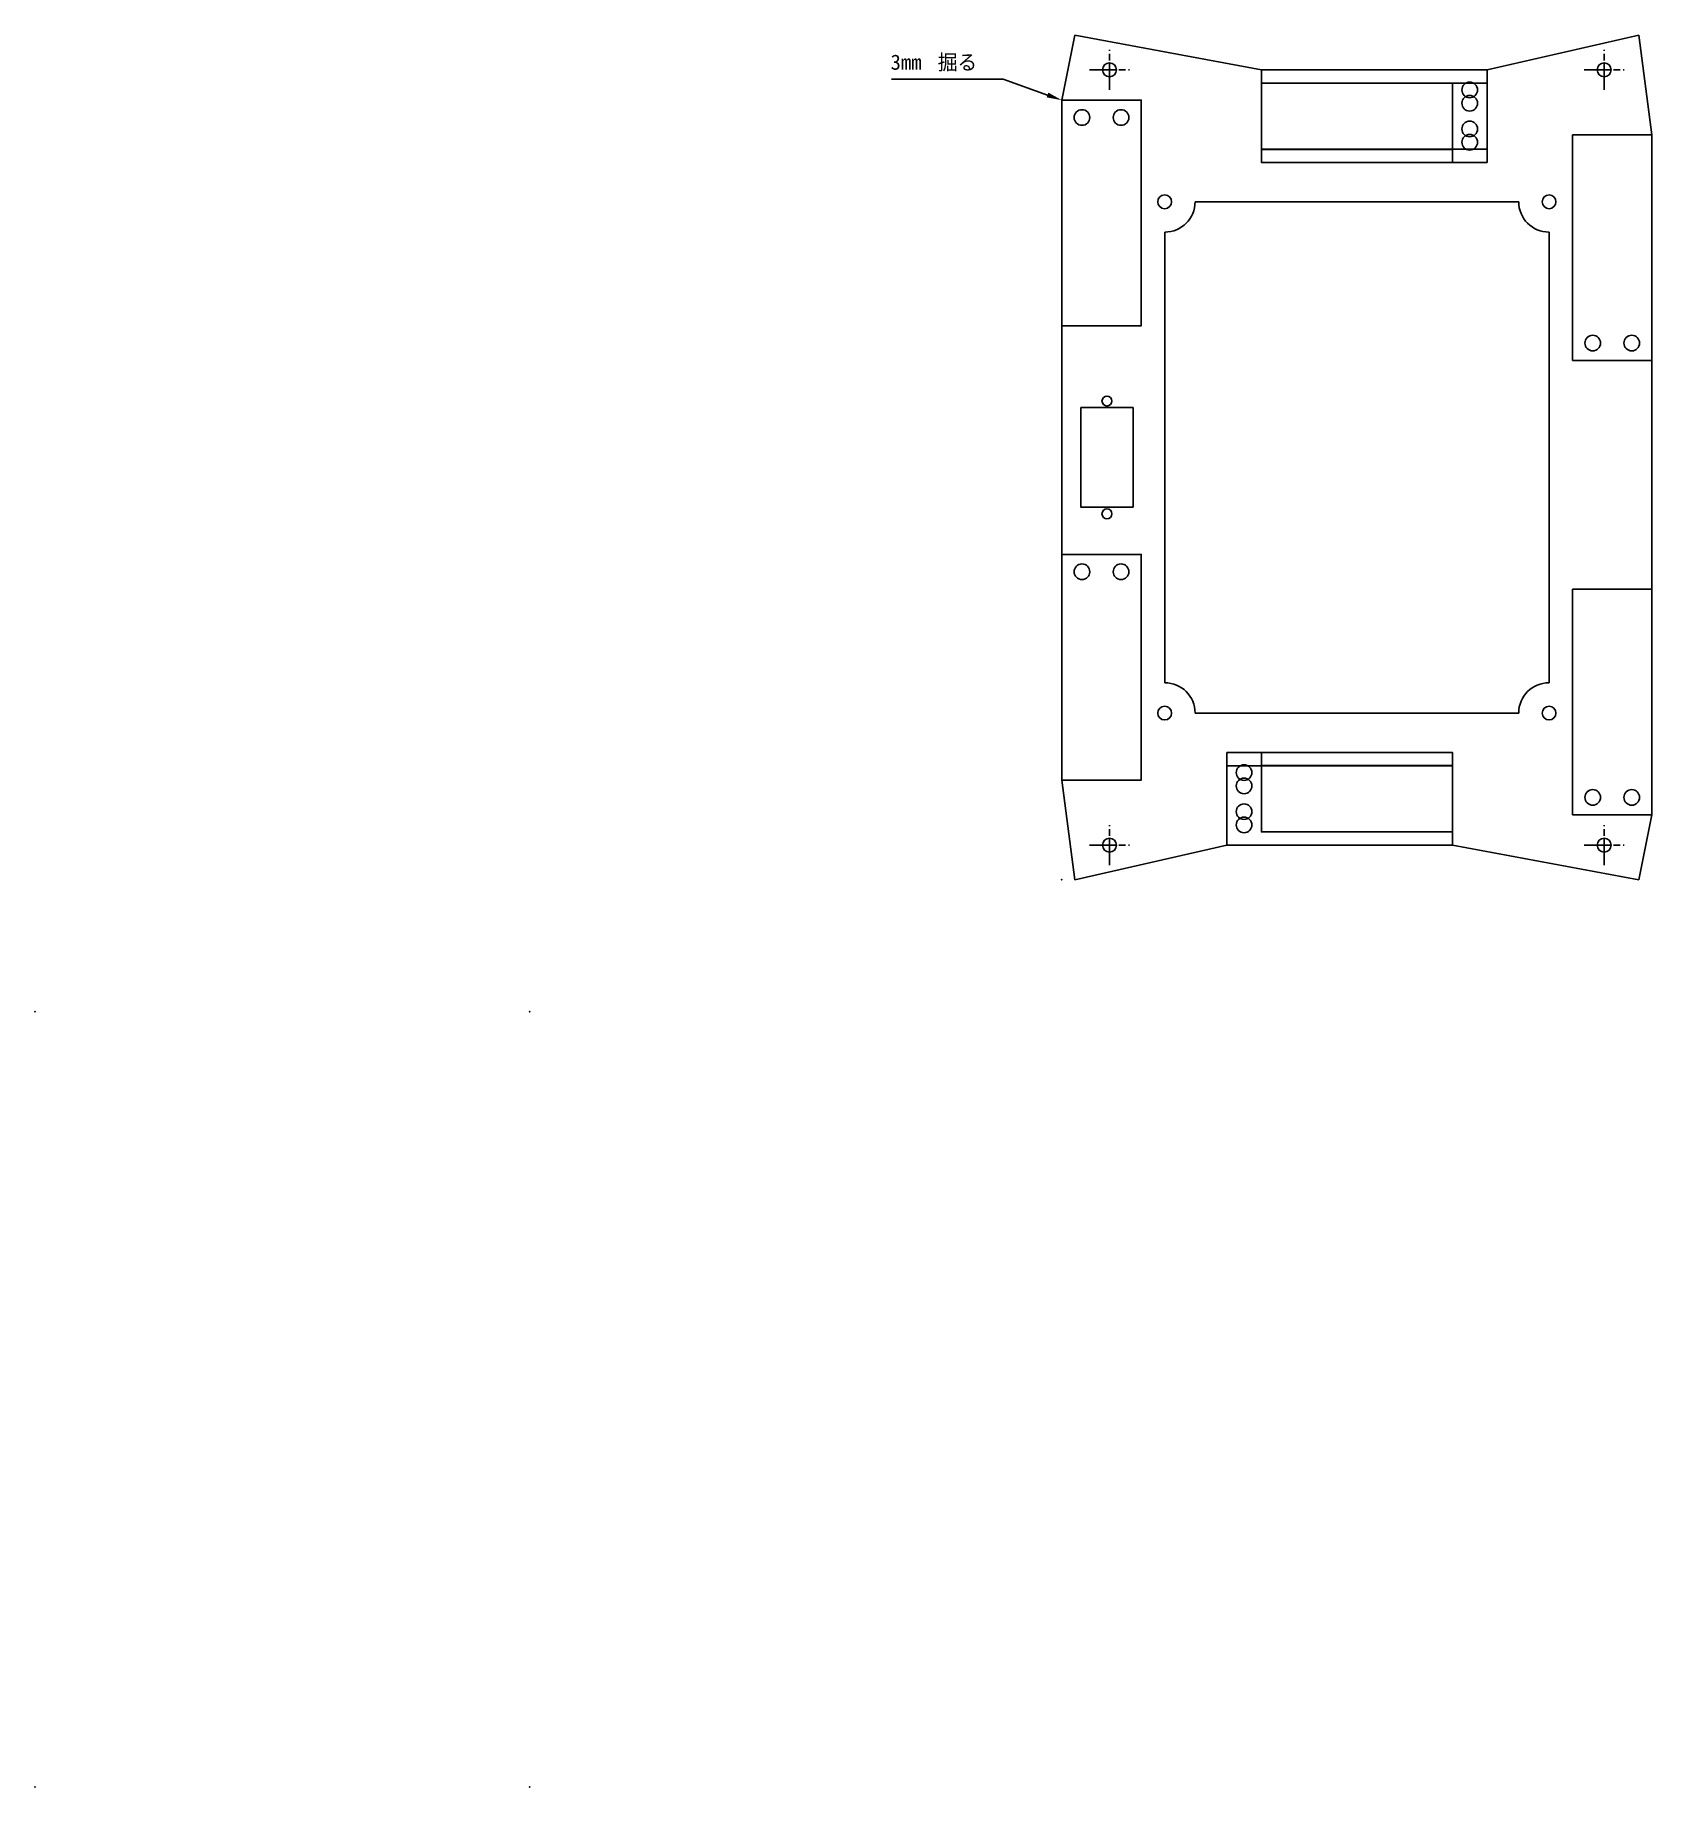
# Model space of a CAD drawing. Extents: x -237 to 136, y -209 to 195.
import ezdxf

# ---------------------------------------------------------------- set-up
doc = ezdxf.new("R2010")
doc.units = 0
doc.linetypes.add('AM_ISO08W050', pattern=[18, 12, -1.5, 3, -1.5])
doc.linetypes.add('AM_ISO08W050X2', pattern=[9, 6, -0.75, 1.5, -0.75])
doc.layers.get('0').update_dxf_attribs({"linetype": 'CONTINUOUS'})
for name, color, linetype in [('AM_0', 7, 'CONTINUOUS'), ('AM_5', 3, 'CONTINUOUS'), ('AM_7', 4, 'AM_ISO08W050'), ('下書き線', 1, 'CONTINUOUS')]:
    doc.layers.add(name, color=color, linetype=linetype)

# ---------------------------------------------------------------- blocks, each defined once
blk = doc.blocks.new('*U6')
at = {"layer": 'AM_0'}
blk.add_circle((11, 186.72), 1.6, dxfattribs=at)
at = {"layer": 'AM_7', "linetype": 'AM_ISO08W050X2'}
for p, q in [((11, 182.12), (11, 191.32)), ((6.4, 186.72), (15.6, 186.72))]:
    blk.add_line(p, q, dxfattribs=at)
blk = doc.blocks.new('*U7')
at = {"layer": 'AM_0'}
blk.add_circle((125, 186.72), 1.6, dxfattribs=at)
at = {"layer": 'AM_7', "linetype": 'AM_ISO08W050X2'}
for p, q in [((125, 182.12), (125, 191.32)), ((120.4, 186.72), (129.6, 186.72))]:
    blk.add_line(p, q, dxfattribs=at)
blk = doc.blocks.new('*U8')
at = {"layer": 'AM_0'}
blk.add_circle((11, 8), 1.6, dxfattribs=at)
at = {"layer": 'AM_7', "linetype": 'AM_ISO08W050X2'}
for p, q in [((11, 3.4), (11, 12.6)), ((6.4, 8), (15.6, 8))]:
    blk.add_line(p, q, dxfattribs=at)
blk = doc.blocks.new('*U9')
at = {"layer": 'AM_0'}
blk.add_circle((125, 8), 1.6, dxfattribs=at)
at = {"layer": 'AM_7', "linetype": 'AM_ISO08W050X2'}
for p, q in [((125, 3.4), (125, 12.6)), ((120.4, 8), (129.6, 8))]:
    blk.add_line(p, q, dxfattribs=at)
blk = doc.blocks.new('*U10')
at = {"layer": 'AM_5', "color": 2}
for s, p in [('3mm', (-39.46, 186.72)), ('掘る', (-28.59, 186.72))]:
    blk.add_text(s, height=3.5, dxfattribs=at).set_placement(p)
blk = doc.blocks.new('*S5')
at = {"layer": 'AM_5'}
for p, q in [((-39.25, 184.54), (-16, 184.54)), ((-16, 184.54), (-13.52, 184.54)), ((-13.52, 184.54), (-3.3, 180.9))]:
    blk.add_line(p, q, dxfattribs=at)
at = {"layer": 'AM_5', "linetype": 'CONTINUOUS'}
blk.add_trace([(-3.49, 180.35), (-3.1, 181.45), (0, 179.72)], dxfattribs=at)
blk.add_blockref('*U10', (0, 0))

msp = doc.modelspace()

# ---------------------------------------------------------------- linework, layer by layer
for p, q in [((0, 179.72), (3, 194.72)), ((3, 194.72), (46, 186.72)), ((98, 186.72), (133, 194.72)), ((136, 171.72), (133, 194.72)), ((46, 186.72), (98, 186.72)), ((0, 179.72), (0, 23)), ((136, 15), (136, 171.72)), ((30.71, 156.29), (105.29, 156.29)), ((23.71, 45.43), (23.71, 149.29)), ((112.29, 149.29), (112.29, 45.43)), ((30.71, 38.43), (105.29, 38.43)), ((0, 23), (3, 0)), ((133, 0), (136, 15)), ((3, 0), (38, 8)), ((38, 8), (90, 8)), ((90, 8), (133, 0))]:
    msp.add_line(p, q)
for points in [[(46, 186.72), (98, 186.72), (98, 168.42), (46, 168.42)], [(0, 179.72), (18.3, 179.72), (18.3, 127.72), (0, 127.72)], [(117.7, 171.72), (136, 171.72), (136, 119.72), (117.7, 119.72)], [(16.41, 85.86), (16.41, 108.86), (4.41, 108.86), (4.41, 85.86)], [(0, 75), (18.3, 75), (18.3, 23), (0, 23)], [(117.7, 67), (136, 67), (136, 15), (117.7, 15)], [(38, 26.3), (90, 26.3), (90, 8), (38, 8)]]:
    msp.add_lwpolyline(points, close=True)
for centre, radius in [((94, 182.07), 1.8), ((4.65, 175.72), 1.8), ((13.65, 175.72), 1.8), ((94, 173.07), 1.8), ((23.71, 156.29), 1.59), ((112.29, 156.29), 1.59), ((122.35, 123.72), 1.8), ((131.35, 123.72), 1.8), ((10.41, 110.36), 1.15), ((10.41, 84.36), 1.15), ((4.65, 71), 1.8), ((13.65, 71), 1.8), ((23.71, 38.43), 1.59), ((112.29, 38.43), 1.59), ((42, 21.65), 1.8), ((122.35, 19), 1.8), ((131.35, 19), 1.8), ((42, 12.65), 1.8)]:
    msp.add_circle(centre, radius)
for centre, start, end in [((112.29, 156.29), 39.3888, 39.9657), ((23.71, 156.29), 270, 0), ((112.29, 156.29), 180, 270), ((112.29, 156.29), 320.0343, 320.6112), ((23.71, 38.43), 0, 90), ((112.29, 38.43), 90, 180)]:
    msp.add_arc(centre, 7, start, end)
for p in [(0, 0), (-236.61, -30.37), (-122.61, -30.37), (-236.61, -209.1), (-122.61, -209.1)]:
    msp.add_point(p)
at = {"layer": '下書き線'}
for points in [[(46, 186.72), (98, 186.72), (98, 165.36), (46, 165.36)], [(90, 168.36), (46, 168.36), (46, 183.66), (90, 183.66)], [(90, 165.36), (98, 165.36), (98, 183.66), (90, 183.66)], [(90, 168.36), (46, 168.36), (46, 165.36), (90, 165.36)], [(38, 29.36), (90, 29.36), (90, 8), (38, 8)], [(46, 26.36), (90, 26.36), (90, 29.36), (46, 29.36)], [(46, 26.36), (90, 26.36), (90, 11.06), (46, 11.06)]]:
    msp.add_lwpolyline(points, close=True, dxfattribs=at)
for centre in [(94, 179.01), (94, 170.01), (42, 24.71), (42, 15.71)]:
    msp.add_circle(centre, 1.8, dxfattribs=at)

# ---------------------------------------------------------------- block references
at = {"layer": 'AM_0'}
for name in ['*U6', '*U7', '*U8', '*U9']:
    msp.add_blockref(name, (0, 0), dxfattribs=at)
at = {"layer": 'AM_5'}
msp.add_blockref('*S5', (0, 0), dxfattribs=at)

doc.saveas('drawing.dxf')
